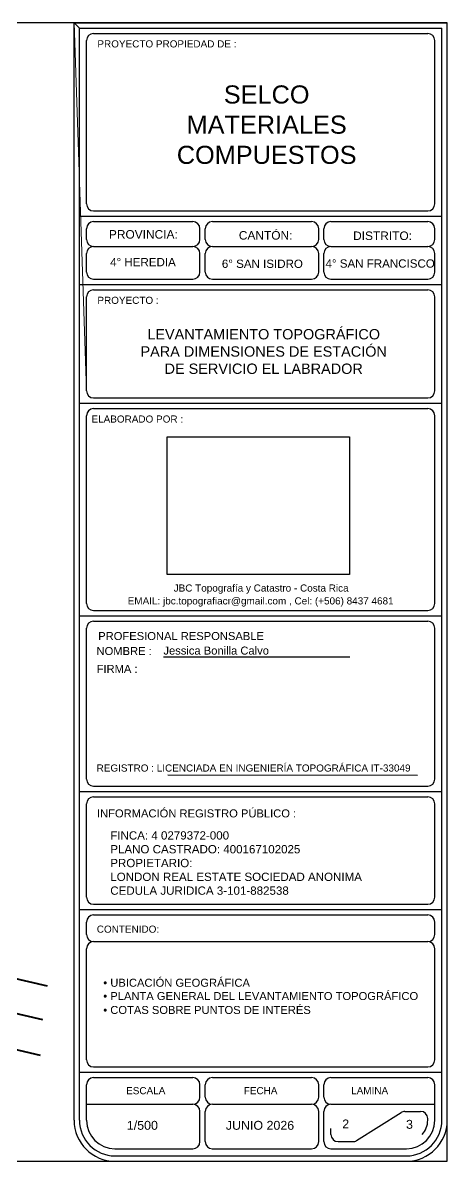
# Model space of a CAD drawing. Header units: millimetres. Extents: x 492832 to 493374, y 1106346 to 1106622.
# Drawn here: x 493332.9 to 493374, y 1106512.3 to 1106622.3 of the extents above; entities that cross this region are included whole.
import ezdxf
from ezdxf.enums import TextEntityAlignment as Align

# ---------------------------------------------------------------- set-up
doc = ezdxf.new("R2010")
doc.units = ezdxf.units.MM
for name, color, linetype in [('PLUMA-01', 1, 'Continuous'), ('PLUMA-03 TEXTO', 3, 'Continuous'), ('PLUMA-10', 6, 'Continuous')]:
    doc.layers.add(name, color=color, linetype=linetype)
doc.styles.add('Arial', font='arial.ttf')
doc.styles.add('TIPO1', font='arial.ttf')
picture_1 = doc.add_image_def('image1.jpg', size_in_pixel=(2091, 1576))

msp = doc.modelspace()

# ---------------------------------------------------------------- linework, layer by layer
at = {"color": 7, "lineweight": 0}
for p, q in [((493338.391, 1106621.785), (493337.876, 1106622.3)), ((493337.876, 1106622.3), (493339.079, 1106586.739)), ((493338.391, 1106619.919), (493338.391, 1106621.785))]:
    msp.add_line(p, q, dxfattribs=at)
at = {"color": 252, "lineweight": 40, "flags": 128}
for points in [[(493335.291, 1106529.217), (493326.263, 1106531.321), (493323.038, 1106532.407), (493321.119, 1106533.576), (493319.698, 1106534.93), (493318.357, 1106536.656), (493317.028, 1106538.767), (493318.317, 1106540.347), (493319.821, 1106542.185), (493320.606, 1106543.608), (493321.737, 1106545.842), (493322.966, 1106548.601), (493324.264, 1106552.473), (493325.265, 1106557.268), (493326.201, 1106566.012), (493326.35, 1106579), (493326.383, 1106595.221), (493326.824, 1106615.313)], [(493239.557, 1106539.828), (493246.198, 1106539.537), (493250.252, 1106539.128), (493257.753, 1106537.898), (493262.581, 1106536.774), (493272.259, 1106534.684), (493278.698, 1106533.35), (493284.87, 1106532.311), (493288.767, 1106531.612), (493291.802, 1106531.065), (493293.856, 1106530.919), (493295.883, 1106530.866), (493298.565, 1106528.164), (493321.538, 1106525.013), (493331.999, 1106523.145), (493334.612, 1106522.534)], [(493323.67, 1106532.194), (493322.875, 1106528.754), (493334.829, 1106525.981)]]:
    msp.add_lwpolyline(points, dxfattribs=at)
at = {"color": 7, "lineweight": 0}
msp.add_arc((493339.766, 1106586.739), 0.687, 180, 270, dxfattribs=at)
at = {"layer": 'PLUMA-01', "color": 7}
for p, q in [((493337.876, 1106516.254, 1119.5), (493337.876, 1106622.3, 1119.5)), ((493337.876, 1106622.3, 1119.5), (493373.969, 1106622.3, 1119.5)), ((493338.391, 1106516.254, 1119.5), (493338.391, 1106621.785, 1119.5)), ((493338.391, 1106621.785, 1119.5), (493373.454, 1106621.785, 1119.5)), ((493338.391, 1106621.785, 1119.5), (493373.454, 1106621.785, 1119.5)), ((493339.766, 1106621.269, 1119.5), (493372.079, 1106621.269, 1119.5)), ((493373.454, 1106516.254, 1119.5), (493373.454, 1106621.785, 1119.5)), ((493339.079, 1106604.805, 1119.5), (493339.079, 1106620.582, 1119.5)), ((493372.766, 1106604.805, 1119.5), (493372.766, 1106620.582, 1119.5)), ((493338.391, 1106603.601, 1119.5), (493373.454, 1106603.601, 1119.5)), ((493339.766, 1106604.117, 1119.5), (493372.079, 1106604.117, 1119.5)), ((493339.079, 1106601.367, 1119.5), (493339.079, 1106602.398, 1119.5)), ((493339.766, 1106603.086, 1119.5), (493349.363, 1106603.086, 1119.5)), ((493350.051, 1106601.367, 1119.5), (493350.051, 1106602.398, 1119.5)), ((493350.566, 1106601.367, 1119.5), (493350.566, 1106602.398, 1119.5)), ((493351.254, 1106603.086, 1119.5), (493360.85, 1106603.086, 1119.5)), ((493361.538, 1106601.367, 1119.5), (493361.538, 1106602.398, 1119.5)), ((493362.034, 1106601.367, 1119.5), (493362.034, 1106602.398, 1119.5)), ((493362.721, 1106603.086, 1119.5), (493372.079, 1106603.086, 1119.5)), ((493372.766, 1106601.367, 1119.5), (493372.766, 1106602.398, 1119.5)), ((493339.766, 1106600.68, 1119.5), (493349.363, 1106600.68, 1119.5)), ((493351.254, 1106600.68, 1119.5), (493360.85, 1106600.68, 1119.5)), ((493362.721, 1106600.68, 1119.5), (493372.079, 1106600.68, 1119.5)), ((493339.079, 1106598.212, 1119.5), (493339.079, 1106599.992, 1119.5)), ((493350.051, 1106598.212, 1119.5), (493350.051, 1106599.992, 1119.5)), ((493350.566, 1106598.212, 1119.5), (493350.566, 1106599.992, 1119.5)), ((493350.566, 1106598.212, 1119.5), (493350.566, 1106599.992, 1119.5)), ((493361.538, 1106598.212, 1119.5), (493361.538, 1106599.992, 1119.5)), ((493362.034, 1106598.212, 1119.5), (493362.034, 1106599.992, 1119.5)), ((493362.034, 1106598.212, 1119.5), (493362.034, 1106599.992, 1119.5)), ((493372.766, 1106598.212, 1119.5), (493372.766, 1106599.992, 1119.5)), ((493338.391, 1106597.009, 1119.5), (493373.454, 1106597.009, 1119.5)), ((493338.391, 1106597.009, 1119.5), (493373.454, 1106597.009, 1119.5)), ((493338.391, 1106597.009, 1119.5), (493373.454, 1106597.009, 1119.5)), ((493338.391, 1106597.009, 1119.5), (493373.454, 1106597.009, 1119.5)), ((493338.391, 1106597.009, 1119.5), (493373.454, 1106597.009, 1119.5)), ((493339.766, 1106597.524, 1119.5), (493349.363, 1106597.524, 1119.5)), ((493339.766, 1106597.524, 1119.5), (493349.363, 1106597.524, 1119.5)), ((493351.254, 1106597.524, 1119.5), (493360.85, 1106597.524, 1119.5)), ((493351.254, 1106597.524, 1119.5), (493360.85, 1106597.524, 1119.5)), ((493362.721, 1106597.524, 1119.5), (493372.079, 1106597.524, 1119.5)), ((493362.721, 1106597.524, 1119.5), (493372.079, 1106597.524, 1119.5)), ((493362.721, 1106597.524, 1119.5), (493372.079, 1106597.524, 1119.5)), ((493339.079, 1106586.739, 1119.5), (493339.079, 1106595.806, 1119.5)), ((493339.766, 1106596.493, 1119.5), (493372.079, 1106596.493, 1119.5)), ((493339.766, 1106596.493, 1119.5), (493372.079, 1106596.493, 1119.5)), ((493362.721, 1106596.493, 1119.5), (493372.079, 1106596.493, 1119.5)), ((493372.766, 1106586.739, 1119.5), (493372.766, 1106595.806, 1119.5)), ((493339.766, 1106586.052, 1119.5), (493372.079, 1106586.052, 1119.5)), ((493338.391, 1106585.536, 1119.5), (493373.454, 1106585.536, 1119.5)), ((493339.766, 1106585.021, 1119.5), (493372.079, 1106585.021, 1119.5)), ((493339.079, 1106566.2, 1119.5), (493339.079, 1106584.333, 1119.5)), ((493372.766, 1106566.2, 1119.5), (493372.766, 1106584.333, 1119.5)), ((493338.391, 1106564.997, 1119.5), (493373.454, 1106564.997, 1119.5)), ((493339.766, 1106565.513, 1119.5), (493372.079, 1106565.513, 1119.5)), ((493339.079, 1106549.227, 1119.5), (493339.079, 1106563.794, 1119.5)), ((493339.766, 1106564.482, 1119.5), (493372.079, 1106564.482, 1119.5)), ((493372.766, 1106549.227, 1119.5), (493372.766, 1106563.794, 1119.5)), ((493346.515, 1106561.021, 1119.5), (493364.539, 1106561.021, 1119.5)), ((493346.515, 1106561.021, 1119.5), (493364.539, 1106561.021, 1119.5)), ((493346.945, 1106549.634, 1119.5), (493371.103, 1106549.603, 1119.5)), ((493339.766, 1106548.54, 1119.5), (493372.079, 1106548.54, 1119.5)), ((493338.391, 1106548.024, 1119.5), (493373.454, 1106548.024, 1119.5)), ((493339.766, 1106547.509, 1119.5), (493372.079, 1106547.509, 1119.5)), ((493339.079, 1106537.816, 1119.5), (493339.079, 1106546.821, 1119.5)), ((493372.766, 1106537.816, 1119.5), (493372.766, 1106546.821, 1119.5)), ((493338.391, 1106536.613, 1119.5), (493373.454, 1106536.613, 1119.5)), ((493339.766, 1106537.128, 1119.5), (493372.079, 1106537.128, 1119.5)), ((493339.079, 1106534.207, 1119.5), (493339.079, 1106535.41, 1119.5)), ((493339.766, 1106536.097, 1119.5), (493372.079, 1106536.097, 1119.5)), ((493372.766, 1106534.207, 1119.5), (493372.766, 1106535.41, 1119.5)), ((493339.766, 1106533.519, 1119.5), (493372.079, 1106533.519, 1119.5)), ((493339.079, 1106522.097, 1119.5), (493339.079, 1106532.832, 1119.5)), ((493372.766, 1106522.097, 1119.5), (493372.766, 1106532.832, 1119.5)), ((493338.391, 1106520.894, 1119.5), (493373.454, 1106520.894, 1119.5)), ((493339.766, 1106521.41, 1119.5), (493372.079, 1106521.41, 1119.5)), ((493339.766, 1106520.379, 1119.5), (493349.363, 1106520.379, 1119.5)), ((493351.254, 1106520.379, 1119.5), (493360.85, 1106520.379, 1119.5)), ((493362.721, 1106520.379, 1119.5), (493372.079, 1106520.379, 1119.5)), ((493339.079, 1106516.254, 1119.5), (493339.079, 1106519.691, 1119.5)), ((493350.051, 1106518.488, 1119.5), (493350.051, 1106519.691, 1119.5)), ((493350.566, 1106518.488, 1119.5), (493350.566, 1106519.691, 1119.5)), ((493361.538, 1106518.488, 1119.5), (493361.538, 1106519.691, 1119.5)), ((493362.034, 1106518.488, 1119.5), (493362.034, 1106519.691, 1119.5)), ((493372.766, 1106516.254, 1119.5), (493372.766, 1106519.691, 1119.5)), ((493339.079, 1106517.8, 1119.5), (493349.363, 1106517.8, 1119.5)), ((493351.254, 1106517.8, 1119.5), (493360.85, 1106517.8, 1119.5)), ((493362.721, 1106517.8, 1119.5), (493372.766, 1106517.8, 1119.5)), ((493350.051, 1106514.191, 1119.5), (493350.051, 1106517.113, 1119.5)), ((493350.566, 1106515.333, 1119.5), (493350.566, 1106517.113, 1119.5)), ((493350.566, 1106514.191, 1119.5), (493350.566, 1106517.113, 1119.5)), ((493361.538, 1106514.191, 1119.5), (493361.538, 1106517.113, 1119.5)), ((493362.034, 1106515.333, 1119.5), (493362.034, 1106517.113, 1119.5)), ((493362.034, 1106514.191, 1119.5), (493362.034, 1106517.113, 1119.5)), ((493365.206, 1106514.297, 1119.5), (493369.5, 1106517.007, 1119.5)), ((493369.867, 1106517.113, 1119.5), (493371.391, 1106517.113, 1119.5)), ((493372.079, 1106516.254, 1119.5), (493372.079, 1106516.425, 1119.5)), ((493362.721, 1106514.879, 1119.5), (493362.721, 1106515.451, 1119.5)), ((493341.829, 1106513.504, 1119.5), (493349.363, 1106513.504, 1119.5)), ((493351.224, 1106513.504, 1119.5), (493360.85, 1106513.504, 1119.5)), ((493362.721, 1106513.504, 1119.5), (493370.016, 1106513.504, 1119.5)), ((493363.409, 1106514.191, 1119.5), (493364.839, 1106514.191, 1119.5)), ((493341.829, 1106512.816, 1119.5), (493370.016, 1106512.816, 1119.5)), ((493341.829, 1106512.3, 1119.5), (493370.016, 1106512.3, 1119.5))]:
    msp.add_line(p, q, dxfattribs=at)
for centre, radius, start, end in [((493339.766, 1106620.582, 1119.5), 0.687, 90, 180), ((493372.079, 1106620.582, 1119.5), 0.687, 0, 90), ((493339.766, 1106604.805, 1119.5), 0.687, 180, 270), ((493372.079, 1106604.805, 1119.5), 0.687, 270, 0), ((493339.766, 1106602.398, 1119.5), 0.687, 90, 180), ((493349.363, 1106602.398, 1119.5), 0.687, 0, 90), ((493351.254, 1106602.398, 1119.5), 0.687, 90, 180), ((493360.85, 1106602.398, 1119.5), 0.687, 0, 90), ((493362.721, 1106602.398, 1119.5), 0.687, 90, 180), ((493372.079, 1106602.398, 1119.5), 0.687, 0, 90), ((493339.766, 1106601.367, 1119.5), 0.687, 180, 270), ((493349.363, 1106601.367, 1119.5), 0.687, 270, 0), ((493351.254, 1106601.367, 1119.5), 0.687, 180, 270), ((493360.85, 1106601.367, 1119.5), 0.687, 270, 0), ((493362.721, 1106601.367, 1119.5), 0.687, 180, 270), ((493372.079, 1106601.367, 1119.5), 0.687, 270, 0), ((493339.766, 1106599.992, 1119.5), 0.687, 90, 180), ((493349.363, 1106599.992, 1119.5), 0.687, 0, 90), ((493351.254, 1106599.992, 1119.5), 0.687, 90, 180), ((493360.85, 1106599.992, 1119.5), 0.687, 0, 90), ((493362.721, 1106599.992, 1119.5), 0.687, 90, 180), ((493372.079, 1106599.992, 1119.5), 0.687, 0, 90), ((493339.766, 1106598.212, 1119.5), 0.687, 180, 270), ((493339.766, 1106598.212, 1119.5), 0.687, 180, 270), ((493349.363, 1106598.212, 1119.5), 0.687, 270, 0), ((493351.254, 1106598.212, 1119.5), 0.687, 180, 270), ((493360.85, 1106598.212, 1119.5), 0.687, 270, 0), ((493362.721, 1106598.212, 1119.5), 0.687, 180, 270), ((493372.079, 1106598.212, 1119.5), 0.687, 270, 0), ((493372.079, 1106598.212, 1119.5), 0.687, 270, 0), ((493339.766, 1106595.806, 1119.5), 0.687, 90, 180), ((493372.079, 1106595.806, 1119.5), 0.687, 0, 90), ((493339.766, 1106586.739, 1119.5), 0.687, 180, 270), ((493372.079, 1106586.739, 1119.5), 0.687, 270, 0), ((493339.766, 1106584.333, 1119.5), 0.687, 90, 180), ((493372.079, 1106584.333, 1119.5), 0.687, 0, 90), ((493339.766, 1106566.2, 1119.5), 0.687, 180, 270), ((493372.079, 1106566.2, 1119.5), 0.687, 270, 0), ((493339.766, 1106563.794, 1119.5), 0.687, 90, 180), ((493372.079, 1106563.794, 1119.5), 0.687, 0, 90), ((493339.766, 1106549.227, 1119.5), 0.687, 180, 270), ((493372.079, 1106549.227, 1119.5), 0.687, 270, 0), ((493339.766, 1106546.821, 1119.5), 0.687, 90, 180), ((493372.079, 1106546.821, 1119.5), 0.687, 0, 90), ((493339.766, 1106537.816, 1119.5), 0.687, 180, 270), ((493372.079, 1106537.816, 1119.5), 0.687, 270, 0), ((493339.766, 1106535.41, 1119.5), 0.687, 90, 180), ((493372.079, 1106535.41, 1119.5), 0.687, 0, 90), ((493339.766, 1106534.207, 1119.5), 0.687, 180, 270), ((493372.079, 1106534.207, 1119.5), 0.687, 270, 0), ((493339.766, 1106532.832, 1119.5), 0.687, 90, 180), ((493372.079, 1106532.832, 1119.5), 0.687, 0, 90), ((493339.766, 1106522.097, 1119.5), 0.687, 180, 270), ((493372.079, 1106522.097, 1119.5), 0.687, 270, 0), ((493339.766, 1106519.691, 1119.5), 0.687, 90, 180), ((493349.363, 1106519.691, 1119.5), 0.687, 0, 90), ((493351.254, 1106519.691, 1119.5), 0.687, 90, 180), ((493360.85, 1106519.691, 1119.5), 0.687, 0, 90), ((493362.721, 1106519.691, 1119.5), 0.687, 90, 180), ((493372.079, 1106519.691, 1119.5), 0.687, 0, 90), ((493349.363, 1106518.488, 1119.5), 0.687, 270, 0), ((493349.363, 1106517.113, 1119.5), 0.687, 0, 90), ((493351.254, 1106518.488, 1119.5), 0.687, 180, 270), ((493351.254, 1106517.113, 1119.5), 0.687, 90, 180), ((493360.85, 1106518.488, 1119.5), 0.687, 270, 0), ((493360.85, 1106517.113, 1119.5), 0.687, 0, 90), ((493362.721, 1106518.488, 1119.5), 0.687, 180, 270), ((493362.721, 1106517.113, 1119.5), 0.687, 90, 180), ((493369.867, 1106516.425, 1119.5), 0.687, 90, 122.25446), ((493371.391, 1106516.425, 1119.5), 0.687, 0, 90), ((493341.829, 1106516.254, 1119.5), 3.953, 180, 270), ((493341.829, 1106516.254, 1119.5), 3.437, 180, 270), ((493341.829, 1106516.254, 1119.5), 2.75, 180, 270), ((493370.016, 1106516.254, 1119.5), 3.953, 270, 0), ((493370.016, 1106516.254, 1119.5), 3.437, 270, 0), ((493370.016, 1106516.254, 1119.5), 2.75, 270, 0), ((493370.016, 1106516.254, 1119.5), 2.062, 318.27415, 0), ((493363.409, 1106514.879, 1119.5), 0.687, 180, 270), ((493364.839, 1106514.879, 1119.5), 0.687, 270, 302.25446), ((493349.363, 1106514.191, 1119.5), 0.687, 270, 0), ((493351.254, 1106514.191, 1119.5), 0.687, 180, 270), ((493360.85, 1106514.191, 1119.5), 0.687, 270, 0), ((493362.721, 1106514.191, 1119.5), 0.687, 180, 270)]:
    msp.add_arc(centre, radius, start, end, dxfattribs=at)
at = {"layer": 'PLUMA-10', "color": 7, "elevation": 1119.5, "flags": 128}
msp.add_lwpolyline([(493213.969, 1106512.3), (493373.969, 1106512.3), (493373.969, 1106622.3), (493213.969, 1106622.3), (493213.969, 1106512.3)], dxfattribs=at)

# ---------------------------------------------------------------- texts
at = {"layer": 'PLUMA-03 TEXTO', "color": 7, "style": 'TIPO1'}
for s, height, p in [('PROYECTO PROPIEDAD DE :', 0.6875, (493340.135, 1106619.917, 1119.5)), ('PROVINCIA:', 0.825, (493341.247, 1106601.443, 1119.5)), ('CANTÓN:', 0.825, (493353.811, 1106601.347, 1119.5)), ('DISTRITO:', 0.825, (493364.864, 1106601.31, 1119.5)), ('PROYECTO :', 0.6875, (493340.135, 1106595.141, 1119.5)), ('ELABORADO POR :', 0.6875, (493339.562, 1106583.669, 1119.5)), ('PROFESIONAL RESPONSABLE ', 0.77344, (493340.211, 1106562.659, 1119.5)), ('NOMBRE :', 0.7734, (493340.047, 1106561.212, 1119.5)), ('Jessica Bonilla Calvo ', 0.77344, (493346.517, 1106561.254, 1119.5)), ('FIRMA :', 0.7734, (493340.057, 1106559.485, 1119.5)), ('REGISTRO : LICENCIADA EN INGENIERÍA TOPOGRÁFICA IT-33049', 0.6875, (493340.057, 1106549.95, 1119.5)), ('INFORMACIÓN REGISTRO PÚBLICO :', 0.77344, (493340.09, 1106545.522, 1119.5)), ('CONTENIDO:', 0.6875, (493340.075, 1106534.382, 1119.5)), ('• UBICACIÓN GEOGRÁFICA', 0.77344, (493340.702, 1106529.159, 1119.5)), ('• PLANTA GENERAL DEL LEVANTAMIENTO TOPOGRÁFICO', 0.77344, (493340.702, 1106527.875, 1119.5)), ('• COTAS SOBRE PUNTOS DE INTERÉS', 0.77344, (493340.702, 1106526.53, 1119.5)), ('ESCALA', 0.6875, (493342.914, 1106518.774, 1119.5)), ('FECHA', 0.6875, (493354.29, 1106518.774, 1119.5)), ('LAMINA', 0.6875, (493364.677, 1106518.774, 1119.5)), ('2', 0.859, (493363.811, 1106515.471, 1119.5)), ('3', 0.859, (493369.983, 1106515.435, 1119.5))]:
    msp.add_text(s, height=height, dxfattribs=at).set_placement(p)
for s, height, p in [('4° HEREDIA', 0.8, (493344.54, 1106598.773, 1119.5)), ('6° SAN ISIDRO', 0.8, (493356.089, 1106598.616, 1119.5)), ('4° SAN FRANCISCO', 0.8, (493367.48, 1106598.639, 1119.5)), ('JBC Topografía y Catastro - Costa Rica', 0.6875, (493355.969, 1106567.341, 1119.5)), ('EMAIL: jbc.topografiacr@gmail.com , Cel: (+506) 8437 4681', 0.6875, (493355.923, 1106566.098, 1119.5)), ('1/500', 0.8594, (493344.483, 1106515.34, 1119.5)), ('JUNIO 2026', 0.8594, (493355.859, 1106515.34, 1119.5))]:
    msp.add_text(s, height=height, dxfattribs=at).set_placement(p, align=Align.CENTER)
at = {"layer": 'PLUMA-03 TEXTO', "color": 7, "style": 'Arial'}
for s, width, heights, insert, char_height, attachment_point in [('SELCO\\PMATERIALES COMPUESTOS', 31.12156, [11.735], (493356.504, 1106616.248, -32.744), 1.75, 2), ('LEVANTAMIENTO TOPOGRÁFICO\\PPARA DIMENSIONES DE ESTACIÓN \\PDE SERVICIO EL LABRADOR', 55.77825, [11.735], (493356.215, 1106592.707, -32.744), 1, 2), ('FINCA: 4 0279372-000\\PPLANO CASTRADO: 400167102025 ^JPROPIETARIO:^JLONDON REAL ESTATE SOCIEDAD ANONIMA\\PCEDULA JURIDICA 3-101-882538', 30.48127, [6.431], (493341.377, 1106544.181, -32.744), 0.8, 1)]:
    msp.add_mtext_dynamic_manual_height_columns(s, width=width, gutter_width=2, heights=heights, dxfattribs=dict(at, insert=insert, char_height=char_height, attachment_point=attachment_point))

# ---------------------------------------------------------------- pictures from other files: only their frames are drawn
at = {"color": 7}
image = msp.add_image(picture_1, insert=(493346.878, 1106569.005, 5.432), size_in_units=(17.65, 13.303), dxfattribs=at)
image.dxf.flags = 7

doc.saveas('drawing.dxf')
